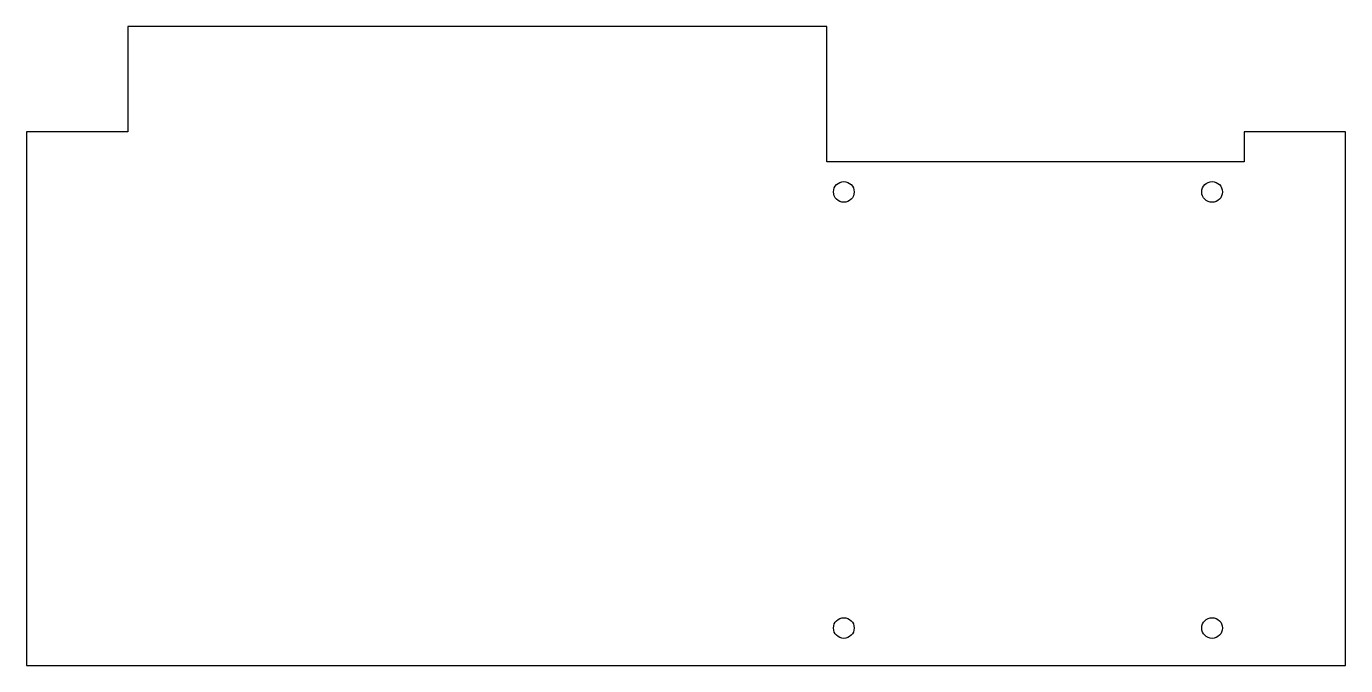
# Model space of a CAD drawing. Header units: millimetres. Extents: x 0 to 176, y 0 to 85.
import ezdxf

# ---------------------------------------------------------------- set-up
doc = ezdxf.new("R2010")
doc.units = ezdxf.units.MM

msp = doc.modelspace()

# ---------------------------------------------------------------- linework, layer by layer
at = {"layer": 'Edge.Cuts'}
for p, q in [((106.515, 85.02), (13.5, 85.02)), ((13.5, 85.02), (13.5, 71)), ((106.515, 67), (106.515, 85.02)), ((13.5, 71), (0, 71)), ((0, 71), (0, 0)), ((175.53, 71), (162.03, 71)), ((162.03, 71), (162.03, 67)), ((175.53, 0), (175.53, 71)), ((162.03, 67), (106.515, 67)), ((0, 0), (175.53, 0))]:
    msp.add_line(p, q, dxfattribs=at)
at = {"layer": 'Holes'}
for centre in [(108.765, 63), (157.765, 63), (108.765, 5), (157.765, 5)]:
    msp.add_circle(centre, 1.375, dxfattribs=at)

doc.saveas('drawing.dxf')
